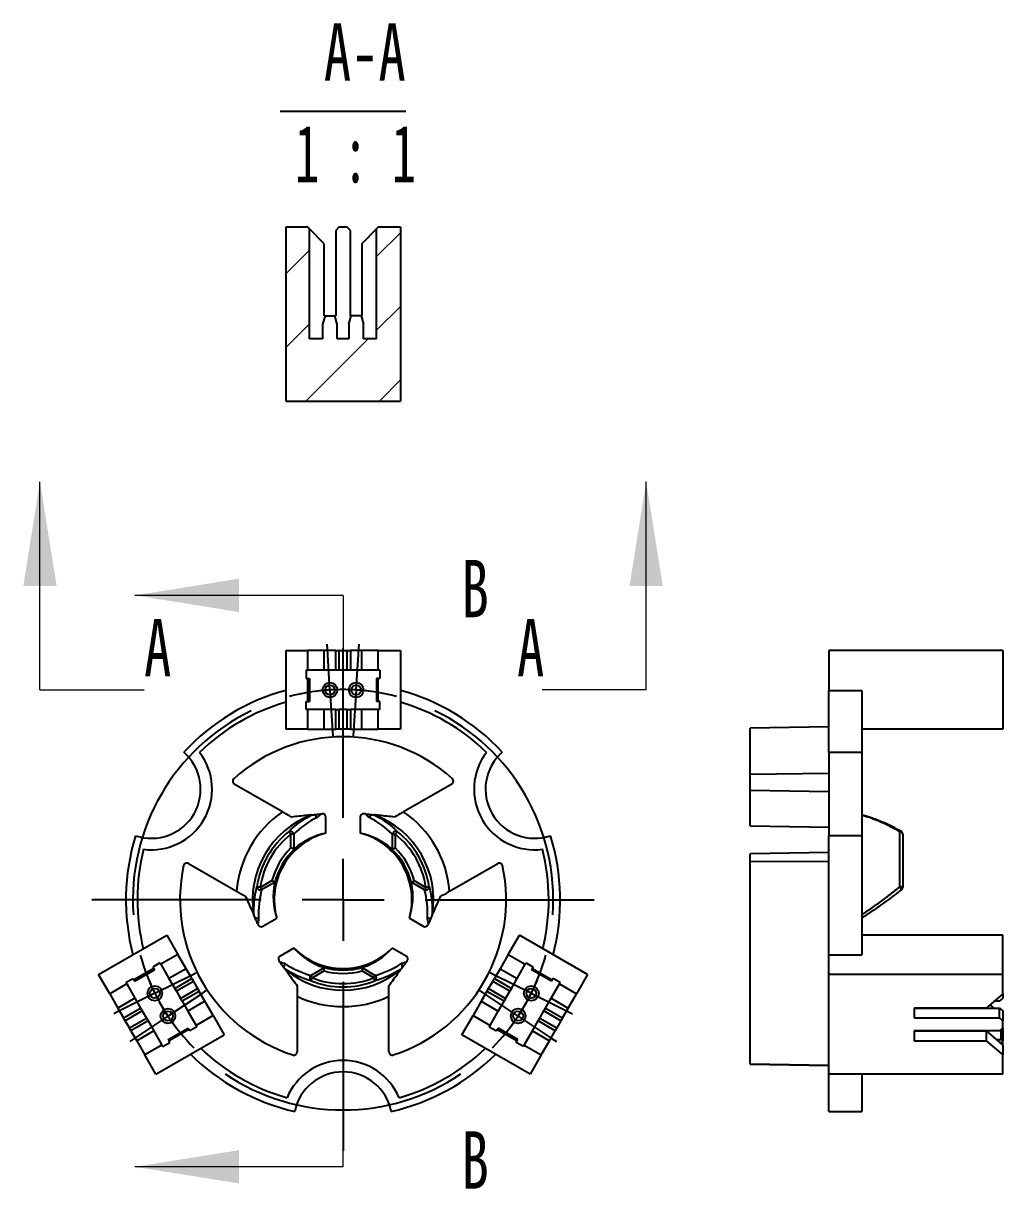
# Model space of a CAD drawing. Header units: millimetres. Extents: x 2881 to 4175, y 614 to 1739.
# Drawn here: x 3809.8 to 3869.6, y 1074.8 to 1145.9 of the extents above; entities that cross this region are included whole.
import ezdxf

# ---------------------------------------------------------------- set-up
doc = ezdxf.new("R2010")
doc.units = ezdxf.units.MM
doc.linetypes.add('HIDDEN', pattern=[9.525, 6.35, -3.175])
doc.layers.add('10', color=7, linetype='Continuous')
doc.styles.add('SLDTEXTSTYLE4', font='TXT', dxfattribs={"width": 0.7})
doc.styles.add('SLDTEXTSTYLE5', font='TXT', dxfattribs={"width": 0.62})

# ---------------------------------------------------------------- blocks, each defined once
blk = doc.blocks.new('SW_CENTERMARKSYMBOL_0')
at = {"layer": '10', "color": 0}
for p, q in [((10.529, 21.002), (10.51, 21.302)), ((10.685, 18.507), (10.529, 21.002)), ((11.485, 10.707), (11.485, 21.032)), ((12.285, 18.507), (12.441, 21.002)), ((12.441, 21.002), (12.46, 21.302)), ((10.685, 18.507), (10.841, 16.012)), ((12.285, 18.507), (12.129, 16.012)), ((10.841, 16.012), (10.86, 15.713)), ((12.129, 16.012), (12.11, 15.713)), ((11.485, 5.707), (11.485, 8.207)), ((6.485, 5.707), (-3.84, 5.707)), ((11.485, 5.707), (8.985, 5.707)), ((11.485, 5.707), (11.485, 3.207)), ((11.485, 5.707), (13.985, 5.707)), ((16.485, 5.707), (26.81, 5.707)), ((0, 0), (2.239, 1.113)), ((2.239, 1.113), (2.507, 1.246)), ((20.731, 1.113), (20.463, 1.246)), ((22.97, 0), (20.731, 1.113)), ((0, 0), (-2.239, -1.113)), ((2.883, -0.003), (3.133, 0.163)), ((11.485, 0.707), (11.485, -9.618)), ((20.087, -0.003), (19.837, 0.163)), ((0.8, -1.386), (2.883, -0.003)), ((22.17, -1.386), (20.087, -0.003)), ((22.97, 0), (25.209, -1.113)), ((-2.239, -1.113), (-2.507, -1.246)), ((0.8, -1.386), (-1.283, -2.768)), ((22.17, -1.386), (24.253, -2.768)), ((25.209, -1.113), (25.478, -1.246)), ((-1.283, -2.768), (-1.533, -2.934)), ((24.253, -2.768), (24.503, -2.934))]:
    blk.add_line(p, q, dxfattribs=at)
for start, end in [(93.57633, 104.74512), (86.42367, 97.59245), (82.40755, 93.57633), (75.25488, 86.42367), (115.91391, 184.08609), (355.91391, 64.08609), (195.25488, 206.42367), (333.57633, 344.74512), (202.40755, 213.57633), (326.42367, 337.59245), (322.40755, 333.57633), (206.42367, 217.59245), (213.57633, 224.74512), (315.25488, 326.42367), (235.91391, 304.08609)]:
    blk.add_arc((11.485, 5.707), 12.825, start, end, dxfattribs=at)
blk = doc.blocks.new('SW_NOTE_0')
at = {"layer": '10', "color": 0}
blk.add_line((-1.225, -0.856), (6.446, -0.856), dxfattribs=at)
at = {"layer": '10', "color": 0, "char_height": 3.5, "attachment_point": 2}
for s, insert, style in [('A-A', (3.937, 4.512), 'SLDTEXTSTYLE4'), ('1 : 1', (3.369, -1.699), 'SLDTEXTSTYLE5')]:
    blk.add_mtext(s, dxfattribs=dict(at, insert=insert, style=style))

msp = doc.modelspace()

# ---------------------------------------------------------------- hatches: boundary and pattern name
at = {"linetype": 'Continuous', "lineweight": 18}
h = msp.add_hatch(dxfattribs=at)
h.set_pattern_fill('ANSI31', style=0)
h.set_pattern_definition([(45, (4034.5823, 755.639), (-2.245064, 2.245064), [])])
h.paths.add_polyline_path([(3827.2712, 1126.6398), (3827.2712, 1133.3398), (3827.1712, 1133.4398), (3825.8212, 1133.4398), (3825.8212, 1122.8398), (3832.8212, 1122.8398), (3832.8212, 1133.4398), (3831.4712, 1133.4398), (3831.3712, 1133.3398), (3831.3712, 1126.6398), (3830.5712, 1126.6398), (3830.5712, 1127.5398), (3830.4212, 1128.0398), (3829.8212, 1128.0398), (3829.6712, 1127.5398), (3829.6712, 1126.6398), (3828.9712, 1126.6398), (3828.9712, 1127.5398), (3828.8212, 1128.0398), (3828.2212, 1128.0398), (3828.0712, 1127.5398), (3828.0712, 1126.6398)], flags=0)

# ---------------------------------------------------------------- linework, layer by layer
at = {"color": 7, "linetype": 'Continuous', "lineweight": 25}
for p, q in [((3825.8212, 1133.4398), (3825.8212, 1122.8398)), ((3827.1712, 1133.4398), (3825.8212, 1133.4398)), ((3827.2712, 1133.3398), (3827.1712, 1133.4398)), ((3829.0712, 1133.4398), (3828.8712, 1133.2398)), ((3829.5712, 1133.4398), (3829.0712, 1133.4398)), ((3829.7712, 1133.2398), (3829.5712, 1133.4398)), ((3831.4712, 1133.4398), (3831.3712, 1133.3398)), ((3832.8212, 1133.4398), (3831.4712, 1133.4398)), ((3832.8212, 1133.4398), (3832.8212, 1122.8398)), ((3827.2712, 1126.6398), (3827.2712, 1133.3398)), ((3828.1712, 1132.4398), (3827.2712, 1133.3398)), ((3828.8712, 1133.2398), (3828.8712, 1128.0398)), ((3829.7712, 1128.0398), (3829.7712, 1133.2398)), ((3831.3712, 1133.3398), (3830.4712, 1132.4398)), ((3831.3712, 1126.6398), (3831.3712, 1133.3398)), ((3828.1712, 1128.0398), (3828.1712, 1132.4398)), ((3830.4712, 1132.4398), (3830.4712, 1128.0398)), ((3828.2212, 1128.0398), (3828.0712, 1127.5398)), ((3828.2212, 1128.0398), (3828.1712, 1128.0398)), ((3828.2212, 1128.0398), (3828.8212, 1128.0398)), ((3828.9712, 1127.5398), (3828.8212, 1128.0398)), ((3828.8712, 1128.0398), (3828.8212, 1128.0398)), ((3829.6712, 1127.5398), (3829.8212, 1128.0398)), ((3829.8212, 1128.0398), (3829.7712, 1128.0398)), ((3830.4212, 1128.0398), (3829.8212, 1128.0398)), ((3830.4212, 1128.0398), (3830.5712, 1127.5398)), ((3830.4712, 1128.0398), (3830.4212, 1128.0398)), ((3828.0712, 1127.5398), (3828.0712, 1126.6398)), ((3828.9712, 1126.6398), (3828.9712, 1127.5398)), ((3829.6712, 1127.5398), (3829.6712, 1126.6398)), ((3830.5712, 1126.6398), (3830.5712, 1127.5398)), ((3828.0712, 1126.6398), (3827.2712, 1126.6398)), ((3829.6712, 1126.6398), (3828.9712, 1126.6398)), ((3831.3712, 1126.6398), (3830.5712, 1126.6398)), ((3825.8212, 1122.8398), (3832.8212, 1122.8398)), ((3825.8212, 1107.6087), (3825.8212, 1102.8087)), ((3825.8212, 1107.6087), (3827.1712, 1107.6087)), ((3827.1712, 1106.4087), (3827.1712, 1107.6087)), ((3828.1712, 1107.6087), (3827.1712, 1107.6087)), ((3828.1712, 1106.4087), (3828.1712, 1107.6087)), ((3828.8712, 1107.6087), (3828.1712, 1107.6087)), ((3828.8712, 1106.4087), (3828.8712, 1107.6087)), ((3828.8712, 1107.6087), (3829.0712, 1107.6087)), ((3829.0712, 1107.6087), (3829.0712, 1106.4087)), ((3829.0712, 1107.6087), (3829.5712, 1107.6087)), ((3829.5712, 1106.4087), (3829.5712, 1107.6087)), ((3829.5712, 1107.6087), (3829.7712, 1107.6087)), ((3829.7712, 1107.6087), (3829.7712, 1106.4087)), ((3830.4712, 1107.6087), (3829.7712, 1107.6087)), ((3830.4712, 1106.4087), (3830.4712, 1107.6087)), ((3831.4712, 1107.6087), (3830.4712, 1107.6087)), ((3831.4712, 1106.4087), (3831.4712, 1107.6087)), ((3831.4712, 1107.6087), (3832.8212, 1107.6087)), ((3832.8212, 1107.6087), (3832.8212, 1102.8087)), ((3869.5672, 1107.6087), (3858.9672, 1107.6087)), ((3858.9672, 1107.6087), (3858.9672, 1105.1881)), ((3869.5672, 1107.6087), (3869.5672, 1102.8087)), ((3827.0712, 1106.4087), (3827.0712, 1105.9087)), ((3827.1712, 1106.4087), (3827.0712, 1106.4087)), ((3828.1712, 1106.4087), (3827.1712, 1106.4087)), ((3828.8712, 1106.4087), (3828.1712, 1106.4087)), ((3829.0712, 1106.4087), (3828.8712, 1106.4087)), ((3829.5712, 1106.4087), (3829.0712, 1106.4087)), ((3829.7712, 1106.4087), (3829.5712, 1106.4087)), ((3830.4712, 1106.4087), (3829.7712, 1106.4087)), ((3831.4712, 1106.4087), (3830.4712, 1106.4087)), ((3831.5712, 1106.4087), (3831.4712, 1106.4087)), ((3831.5712, 1106.4087), (3831.5712, 1105.9087)), ((3827.0712, 1105.9087), (3827.1712, 1105.9087)), ((3827.1712, 1104.5087), (3827.1712, 1105.9087)), ((3827.1712, 1105.9087), (3827.2712, 1105.9087)), ((3827.2712, 1105.9087), (3827.2712, 1104.5087)), ((3831.3712, 1105.9087), (3831.3712, 1104.5087)), ((3831.4712, 1105.9087), (3831.3712, 1105.9087)), ((3831.4712, 1104.5087), (3831.4712, 1105.9087)), ((3831.5712, 1105.9087), (3831.4712, 1105.9087)), ((3858.9672, 1105.1881), (3860.9672, 1105.1881)), ((3858.9672, 1101.4171), (3858.9672, 1105.1881)), ((3860.9672, 1105.1881), (3860.9672, 1101.4171)), ((3827.0712, 1104.0087), (3827.0712, 1104.5087)), ((3827.0712, 1104.5087), (3827.1712, 1104.5087)), ((3827.1712, 1104.5087), (3827.2712, 1104.5087)), ((3831.4712, 1104.5087), (3831.3712, 1104.5087)), ((3831.5712, 1104.5087), (3831.4712, 1104.5087)), ((3831.5712, 1104.0087), (3831.5712, 1104.5087)), ((3827.1712, 1104.0087), (3827.0712, 1104.0087)), ((3827.1712, 1102.8087), (3827.1712, 1104.0087)), ((3828.1712, 1104.0087), (3827.1712, 1104.0087)), ((3828.1712, 1102.8087), (3828.1712, 1104.0087)), ((3828.8712, 1104.0087), (3828.1712, 1104.0087)), ((3828.8712, 1102.8087), (3828.8712, 1104.0087)), ((3828.8712, 1104.0087), (3829.0712, 1104.0087)), ((3829.0712, 1104.0087), (3829.0712, 1102.8087)), ((3829.5712, 1104.0087), (3829.0712, 1104.0087)), ((3829.5712, 1102.8087), (3829.5712, 1104.0087)), ((3829.5712, 1104.0087), (3829.7712, 1104.0087)), ((3829.7712, 1104.0087), (3829.7712, 1102.8087)), ((3830.4712, 1104.0087), (3829.7712, 1104.0087)), ((3830.4712, 1102.8087), (3830.4712, 1104.0087)), ((3831.4712, 1104.0087), (3830.4712, 1104.0087)), ((3831.4712, 1102.8087), (3831.4712, 1104.0087)), ((3831.5712, 1104.0087), (3831.4712, 1104.0087)), ((3858.9672, 1102.9587), (3854.1672, 1102.8749)), ((3854.1672, 1100.0785), (3854.1672, 1102.8749)), ((3827.1712, 1102.8087), (3825.8212, 1102.8087)), ((3827.1712, 1102.8087), (3828.1712, 1102.8087)), ((3828.1712, 1102.8087), (3828.8712, 1102.8087)), ((3829.0712, 1102.8087), (3828.8712, 1102.8087)), ((3829.5712, 1102.8087), (3829.0712, 1102.8087)), ((3829.7712, 1102.8087), (3829.5712, 1102.8087)), ((3829.7712, 1102.8087), (3830.4712, 1102.8087)), ((3830.4712, 1102.8087), (3831.4712, 1102.8087)), ((3832.8212, 1102.8087), (3831.4712, 1102.8087)), ((3869.5672, 1102.8087), (3860.9672, 1102.8087)), ((3858.9672, 1101.4171), (3860.9672, 1101.4171)), ((3858.9672, 1101.4171), (3858.9672, 1096.3193)), ((3860.9672, 1101.4171), (3860.9672, 1096.3193)), ((3854.1672, 1100.0785), (3858.9672, 1100.1399)), ((3854.1672, 1099.0932), (3854.1672, 1100.0785)), ((3825.6239, 1097.7765), (3822.6871, 1099.4721)), ((3835.9553, 1099.4721), (3833.0185, 1097.7765)), ((3854.1672, 1099.0932), (3858.9672, 1099.0207)), ((3854.1672, 1096.9274), (3854.1672, 1099.0932)), ((3827.9602, 1097.646), (3828.0503, 1097.6554)), ((3828.2712, 1096.4753), (3828.2712, 1097.4565)), ((3830.3712, 1097.4565), (3830.3712, 1096.4753)), ((3830.6822, 1097.646), (3830.5921, 1097.6554)), ((3854.1672, 1096.9274), (3858.9672, 1096.8412)), ((3863.2842, 1093.1959), (3863.2842, 1096.5678)), ((3826.135, 1095.5785), (3826.135, 1096.4119)), ((3826.3082, 1096.4119), (3826.135, 1096.4119)), ((3826.3082, 1096.4119), (3826.3082, 1095.5062)), ((3832.3342, 1095.5062), (3832.3342, 1096.4119)), ((3832.3342, 1096.4119), (3832.5074, 1096.4119)), ((3832.5074, 1096.4119), (3832.5074, 1095.5785)), ((3860.9672, 1096.3193), (3858.9672, 1096.3193)), ((3858.9672, 1089.0501), (3858.9672, 1096.3193)), ((3860.9672, 1096.3193), (3860.9672, 1089.0501)), ((3863.4672, 1096.4119), (3863.4672, 1093.1664)), ((3858.9672, 1095.3039), (3854.1672, 1095.2202)), ((3854.1672, 1094.7413), (3854.1672, 1095.2202)), ((3819.8871, 1094.6223), (3822.8239, 1092.9268)), ((3835.8185, 1092.9268), (3838.7553, 1094.6223)), ((3854.1672, 1094.7413), (3858.9672, 1094.7599)), ((3854.1672, 1082.4064), (3854.1672, 1094.7413)), ((3824.2612, 1093.1664), (3824.983, 1093.5831)), ((3825.1322, 1093.4693), (3824.3478, 1093.0164)), ((3834.2946, 1093.0164), (3833.5102, 1093.4693)), ((3833.6594, 1093.5831), (3834.3812, 1093.1664)), ((3824.1051, 1090.9687), (3824.1419, 1090.886)), ((3824.4246, 1090.7941), (3825.2744, 1091.2847)), ((3833.368, 1091.2847), (3834.2177, 1090.7941)), ((3834.5373, 1090.9687), (3834.5004, 1090.886)), ((3814.4076, 1087.8398), (3818.5645, 1090.2398)), ((3818.5645, 1090.2398), (3819.2395, 1089.0707)), ((3839.4028, 1089.0707), (3840.0778, 1090.2398)), ((3844.2348, 1087.8398), (3840.0778, 1090.2398)), ((3869.5672, 1090.2398), (3860.9672, 1090.2398)), ((3869.5672, 1087.8398), (3869.5672, 1090.2398)), ((3826.3244, 1089.4661), (3825.4746, 1088.9755)), ((3833.1677, 1088.9755), (3832.318, 1089.4661)), ((3819.2395, 1089.0707), (3818.2003, 1088.4707)), ((3819.7395, 1088.2046), (3819.2395, 1089.0707)), ((3825.4661, 1088.6114), (3825.4128, 1088.6847)), ((3833.1763, 1088.6114), (3833.2295, 1088.6847)), ((3839.4028, 1089.0707), (3838.9028, 1088.2046)), ((3839.4028, 1089.0707), (3840.4421, 1088.4707)), ((3858.9672, 1087.8398), (3858.9672, 1089.0501)), ((3858.9672, 1089.0501), (3860.9672, 1089.0501)), ((3817.7673, 1088.2207), (3816.5548, 1087.5207)), ((3816.6048, 1087.4341), (3817.8173, 1088.1341)), ((3818.1503, 1088.5573), (3817.7173, 1088.3073)), ((3817.7173, 1088.3073), (3817.7673, 1088.2207)), ((3817.7673, 1088.2207), (3817.8173, 1088.1341)), ((3818.1503, 1088.5573), (3818.2003, 1088.4707)), ((3818.2003, 1088.4707), (3818.7003, 1087.6046)), ((3819.7395, 1088.2046), (3818.7003, 1087.6046)), ((3820.0895, 1087.5984), (3819.7395, 1088.2046)), ((3827.3608, 1087.7978), (3828.1452, 1088.2506)), ((3828.1692, 1088.0645), (3827.4474, 1087.6478)), ((3831.195, 1087.6478), (3830.4732, 1088.0645)), ((3830.4972, 1088.2506), (3831.2816, 1087.7978)), ((3838.9028, 1088.2046), (3838.5528, 1087.5984)), ((3838.9028, 1088.2046), (3839.9421, 1087.6046)), ((3839.9421, 1087.6046), (3840.4421, 1088.4707)), ((3840.4421, 1088.4707), (3840.4921, 1088.5573)), ((3840.4921, 1088.5573), (3840.9251, 1088.3073)), ((3840.8751, 1088.2207), (3840.8251, 1088.1341)), ((3842.0375, 1087.4341), (3840.8251, 1088.1341)), ((3840.9251, 1088.3073), (3840.8751, 1088.2207)), ((3840.8751, 1088.2207), (3842.0875, 1087.5207)), ((3815.0826, 1086.6707), (3814.4076, 1087.8398)), ((3816.1218, 1087.2707), (3815.0826, 1086.6707)), ((3816.0718, 1087.3573), (3816.5048, 1087.6073)), ((3816.0718, 1087.3573), (3816.1218, 1087.2707)), ((3816.1218, 1087.2707), (3816.6218, 1086.4046)), ((3816.5048, 1087.6073), (3816.5548, 1087.5207)), ((3816.5548, 1087.5207), (3816.6048, 1087.4341)), ((3818.7003, 1087.6046), (3819.0503, 1086.9984)), ((3819.0503, 1086.9984), (3820.0895, 1087.5984)), ((3820.1895, 1087.4252), (3819.1503, 1086.8252)), ((3820.0895, 1087.5984), (3820.1895, 1087.4252)), ((3820.1895, 1087.4252), (3820.4395, 1086.9922)), ((3838.2028, 1086.9922), (3838.4528, 1087.4252)), ((3838.4528, 1087.4252), (3838.5528, 1087.5984)), ((3839.4921, 1086.8252), (3838.4528, 1087.4252)), ((3838.5528, 1087.5984), (3839.5921, 1086.9984)), ((3839.5921, 1086.9984), (3839.9421, 1087.6046)), ((3842.0205, 1086.4046), (3842.5205, 1087.2707)), ((3842.0875, 1087.5207), (3842.0375, 1087.4341)), ((3842.1375, 1087.6073), (3842.0875, 1087.5207)), ((3842.5705, 1087.3573), (3842.1375, 1087.6073)), ((3842.5205, 1087.2707), (3842.5705, 1087.3573)), ((3842.5205, 1087.2707), (3843.5598, 1086.6707)), ((3844.2348, 1087.8398), (3843.5598, 1086.6707)), ((3869.5672, 1087.8398), (3858.9672, 1087.8398)), ((3858.9672, 1081.7776), (3858.9672, 1087.8398)), ((3869.5672, 1086.6707), (3869.5672, 1087.8398)), ((3815.0826, 1086.6707), (3815.5826, 1085.8046)), ((3819.1503, 1086.8252), (3819.0503, 1086.9984)), ((3819.1503, 1086.8252), (3819.4003, 1086.3922)), ((3819.4003, 1086.3922), (3820.4395, 1086.9922)), ((3820.5395, 1086.819), (3819.5003, 1086.219)), ((3820.4395, 1086.9922), (3820.5395, 1086.819)), ((3820.8895, 1086.2128), (3820.5395, 1086.819)), ((3826.5212, 1086.5228), (3826.5212, 1083.1317)), ((3832.1212, 1083.1317), (3832.1212, 1086.5228)), ((3838.1028, 1086.819), (3837.7528, 1086.2128)), ((3838.1028, 1086.819), (3838.2028, 1086.9922)), ((3839.1421, 1086.219), (3838.1028, 1086.819)), ((3838.2028, 1086.9922), (3839.2421, 1086.3922)), ((3839.2421, 1086.3922), (3839.4921, 1086.8252)), ((3839.5921, 1086.9984), (3839.4921, 1086.8252)), ((3843.0598, 1085.8046), (3843.5598, 1086.6707)), ((3869.5672, 1086.6707), (3868.5672, 1085.8046)), ((3869.5672, 1086.6707), (3869.5672, 1086.3922)), ((3816.6218, 1086.4046), (3815.5826, 1085.8046)), ((3815.5826, 1085.8046), (3815.9326, 1085.1984)), ((3815.9326, 1085.1984), (3816.9718, 1085.7984)), ((3816.6218, 1086.4046), (3816.9718, 1085.7984)), ((3816.9718, 1085.7984), (3817.0718, 1085.6252)), ((3819.5003, 1086.219), (3819.4003, 1086.3922)), ((3819.5003, 1086.219), (3819.8503, 1085.6128)), ((3820.8895, 1086.2128), (3819.8503, 1085.6128)), ((3821.3895, 1085.3467), (3820.8895, 1086.2128)), ((3837.7528, 1086.2128), (3837.2528, 1085.3467)), ((3837.7528, 1086.2128), (3838.7921, 1085.6128)), ((3838.7921, 1085.6128), (3839.1421, 1086.219)), ((3839.2421, 1086.3922), (3839.1421, 1086.219)), ((3841.5705, 1085.6252), (3841.6705, 1085.7984)), ((3841.6705, 1085.7984), (3842.0205, 1086.4046)), ((3841.6705, 1085.7984), (3842.7098, 1085.1984)), ((3842.0205, 1086.4046), (3843.0598, 1085.8046)), ((3842.7098, 1085.1984), (3843.0598, 1085.8046)), ((3868.5672, 1085.8046), (3864.1672, 1085.8046)), ((3864.1672, 1085.8046), (3864.1672, 1085.1984)), ((3864.1672, 1085.7984), (3869.3672, 1085.7984)), ((3868.5672, 1085.8046), (3868.5672, 1085.7984)), ((3869.0456, 1085.7984), (3868.8028, 1086.0087)), ((3869.3672, 1086.219), (3869.0456, 1086.219)), ((3869.3672, 1086.219), (3869.5672, 1086.3922)), ((3869.3672, 1085.1984), (3869.3672, 1085.7984)), ((3869.3672, 1085.7984), (3869.5672, 1085.6252)), ((3816.0326, 1085.0252), (3815.9326, 1085.1984)), ((3817.0718, 1085.6252), (3816.0326, 1085.0252)), ((3816.2826, 1084.5922), (3817.3218, 1085.1922)), ((3817.0718, 1085.6252), (3817.3218, 1085.1922)), ((3817.3218, 1085.1922), (3817.4218, 1085.019)), ((3819.8503, 1085.6128), (3820.3503, 1084.7467)), ((3821.3895, 1085.3467), (3820.3503, 1084.7467)), ((3821.3895, 1085.3467), (3822.0645, 1084.1776)), ((3836.5778, 1084.1776), (3837.2528, 1085.3467)), ((3837.2528, 1085.3467), (3838.2921, 1084.7467)), ((3838.2921, 1084.7467), (3838.7921, 1085.6128)), ((3841.2205, 1085.019), (3841.3205, 1085.1922)), ((3841.3205, 1085.1922), (3841.5705, 1085.6252)), ((3841.3205, 1085.1922), (3842.3598, 1084.5922)), ((3842.6098, 1085.0252), (3841.5705, 1085.6252)), ((3842.7098, 1085.1984), (3842.6098, 1085.0252)), ((3864.1672, 1085.1984), (3869.3672, 1085.1984)), ((3869.5672, 1085.0252), (3869.3672, 1085.1984)), ((3869.5672, 1085.6252), (3869.5672, 1085.0252)), ((3816.2826, 1084.5922), (3816.0326, 1085.0252)), ((3816.3826, 1084.419), (3816.2826, 1084.5922)), ((3817.4218, 1085.019), (3816.3826, 1084.419)), ((3816.3826, 1084.419), (3816.7326, 1083.8128)), ((3817.7718, 1084.4128), (3816.7326, 1083.8128)), ((3817.4218, 1085.019), (3817.7718, 1084.4128)), ((3817.7718, 1084.4128), (3818.2718, 1083.5467)), ((3818.6548, 1083.8833), (3819.8673, 1084.5833)), ((3819.9173, 1084.4967), (3818.7048, 1083.7967)), ((3819.9173, 1084.4967), (3819.8673, 1084.5833)), ((3819.9673, 1084.4101), (3819.9173, 1084.4967)), ((3820.4003, 1084.6601), (3819.9673, 1084.4101)), ((3820.3503, 1084.7467), (3820.4003, 1084.6601)), ((3838.2421, 1084.6601), (3838.2921, 1084.7467)), ((3838.2421, 1084.6601), (3838.6751, 1084.4101)), ((3838.6751, 1084.4101), (3838.7251, 1084.4967)), ((3838.7251, 1084.4967), (3838.7751, 1084.5833)), ((3838.7251, 1084.4967), (3839.9375, 1083.7967)), ((3839.9875, 1083.8833), (3838.7751, 1084.5833)), ((3840.3705, 1083.5467), (3840.8705, 1084.4128)), ((3840.8705, 1084.4128), (3841.2205, 1085.019)), ((3840.8705, 1084.4128), (3841.9098, 1083.8128)), ((3842.2598, 1084.419), (3841.2205, 1085.019)), ((3841.9098, 1083.8128), (3842.2598, 1084.419)), ((3842.3598, 1084.5922), (3842.2598, 1084.419)), ((3842.6098, 1085.0252), (3842.3598, 1084.5922)), ((3864.1672, 1084.419), (3864.1672, 1083.8128)), ((3869.3672, 1084.419), (3864.1672, 1084.419)), ((3864.1672, 1084.4128), (3868.5672, 1084.4128)), ((3868.5672, 1084.4128), (3868.5672, 1083.8128)), ((3868.5672, 1084.4128), (3869.5672, 1083.5467)), ((3869.3672, 1084.419), (3869.5672, 1084.5922)), ((3869.4672, 1083.8833), (3869.4672, 1084.5056)), ((3869.5672, 1084.4967), (3869.5121, 1084.5445)), ((3869.5672, 1084.5922), (3869.5672, 1085.0252)), ((3869.5672, 1084.5922), (3869.5672, 1084.4967)), ((3869.5672, 1084.4967), (3869.5672, 1083.7967)), ((3816.7326, 1083.8128), (3817.2326, 1082.9467)), ((3817.9076, 1081.7776), (3822.0645, 1084.1776)), ((3818.3218, 1083.4601), (3818.7548, 1083.7101)), ((3818.7048, 1083.7967), (3818.6548, 1083.8833)), ((3818.7548, 1083.7101), (3818.7048, 1083.7967)), ((3840.7348, 1081.7776), (3836.5778, 1084.1776)), ((3839.8875, 1083.7101), (3839.9375, 1083.7967)), ((3840.3205, 1083.4601), (3839.8875, 1083.7101)), ((3839.9375, 1083.7967), (3839.9875, 1083.8833)), ((3841.4098, 1082.9467), (3841.9098, 1083.8128)), ((3864.1672, 1083.8128), (3868.5672, 1083.8128)), ((3868.5672, 1083.8128), (3869.5672, 1082.9467)), ((3869.1785, 1083.8833), (3869.4672, 1083.8833)), ((3869.3785, 1083.7101), (3869.5672, 1083.7101)), ((3869.5672, 1083.7967), (3869.4672, 1083.8833)), ((3869.5672, 1083.7101), (3869.5672, 1083.7967)), ((3869.5672, 1083.5467), (3869.5672, 1083.7101)), ((3818.2718, 1083.5467), (3817.2326, 1082.9467)), ((3817.9076, 1081.7776), (3817.2326, 1082.9467)), ((3818.2718, 1083.5467), (3818.3218, 1083.4601)), ((3840.3205, 1083.4601), (3840.3705, 1083.5467)), ((3840.3705, 1083.5467), (3841.4098, 1082.9467)), ((3841.4098, 1082.9467), (3840.7348, 1081.7776)), ((3869.5672, 1083.5467), (3869.5672, 1082.9467)), ((3869.5672, 1081.7776), (3869.5672, 1082.9467)), ((3854.1672, 1082.4064), (3858.9672, 1082.3263)), ((3854.1672, 1082.3791), (3854.1672, 1082.4064)), ((3854.1672, 1082.3791), (3858.9672, 1082.2953)), ((3869.5672, 1081.7776), (3858.9672, 1081.7776)), ((3858.9672, 1079.4897), (3858.9672, 1081.7776)), ((3860.9672, 1081.7776), (3860.9672, 1079.4897)), ((3858.9672, 1079.4897), (3860.9672, 1079.4897))]:
    msp.add_line(p, q, dxfattribs=at)
at = {"color": 7, "linetype": 'Continuous', "lineweight": 18}
for p, q in [((3810.8283, 1105.2087), (3810.8283, 1117.9087)), ((3847.814, 1105.2087), (3847.814, 1117.9087)), ((3829.3212, 1110.983), (3816.6212, 1110.983)), ((3829.3212, 1076.1154), (3816.6212, 1076.1154))]:
    msp.add_line(p, q, dxfattribs=at)
at = {"color": 7, "linetype": 'HIDDEN', "lineweight": 18}
for p, q in [((3829.3212, 1110.983), (3829.3212, 1104.633)), ((3810.8283, 1105.2087), (3817.1783, 1105.2087)), ((3847.814, 1105.2087), (3841.464, 1105.2087)), ((3829.3212, 1076.1154), (3829.3212, 1082.4654))]:
    msp.add_line(p, q, dxfattribs=at)
at = {"color": 7, "linetype": 'Continuous', "lineweight": 25, "flags": 128}
for points in [[(3826.135, 1096.4119), (3826.112, 1096.4408), (3826.0898, 1096.4687), (3826.0691, 1096.4946), (3826.0508, 1096.5177), (3826.0353, 1096.5372), (3826.0232, 1096.5524), (3826.015, 1096.5627), (3826.0109, 1096.5678)], [(3832.6315, 1096.5678), (3832.6274, 1096.5627), (3832.6192, 1096.5524), (3832.6071, 1096.5372), (3832.5916, 1096.5177), (3832.5732, 1096.4946), (3832.5526, 1096.4687), (3832.5304, 1096.4408), (3832.5074, 1096.4119)], [(3824.2612, 1093.1664), (3824.2247, 1093.1719), (3824.1894, 1093.1772), (3824.1566, 1093.1821), (3824.1274, 1093.1864), (3824.1028, 1093.1901), (3824.0837, 1093.193), (3824.0706, 1093.195), (3824.0641, 1093.1959)], [(3824.2612, 1093.1664), (3824.2742, 1093.1438), (3824.2871, 1093.1216), (3824.2995, 1093.1001), (3824.3112, 1093.0798), (3824.3221, 1093.061), (3824.3319, 1093.0439), (3824.3405, 1093.029), (3824.3478, 1093.0164)], [(3834.3812, 1093.1664), (3834.3681, 1093.1438), (3834.3553, 1093.1216), (3834.3429, 1093.1001), (3834.3312, 1093.0798), (3834.3203, 1093.061), (3834.3105, 1093.0439), (3834.3018, 1093.029), (3834.2946, 1093.0164)], [(3834.5782, 1093.1959), (3834.5717, 1093.195), (3834.5587, 1093.193), (3834.5395, 1093.1901), (3834.5149, 1093.1864), (3834.4857, 1093.1821), (3834.4529, 1093.1772), (3834.4177, 1093.1719), (3834.3812, 1093.1664)], [(3827.4474, 1087.6478), (3827.4343, 1087.6704), (3827.4215, 1087.6926), (3827.4091, 1087.714), (3827.3974, 1087.7344), (3827.3865, 1087.7532), (3827.3767, 1087.7702), (3827.368, 1087.7852), (3827.3608, 1087.7978)], [(3827.3744, 1087.4623), (3827.3768, 1087.4685), (3827.3816, 1087.4807), (3827.3887, 1087.4988), (3827.3979, 1087.5219), (3827.4087, 1087.5494), (3827.4208, 1087.5802), (3827.4339, 1087.6134), (3827.4474, 1087.6478)], [(3831.2816, 1087.7978), (3831.2743, 1087.7852), (3831.2657, 1087.7702), (3831.2559, 1087.7532), (3831.245, 1087.7344), (3831.2332, 1087.714), (3831.2209, 1087.6926), (3831.208, 1087.6704), (3831.195, 1087.6478)], [(3831.268, 1087.4623), (3831.2655, 1087.4685), (3831.2607, 1087.4807), (3831.2536, 1087.4988), (3831.2445, 1087.5219), (3831.2337, 1087.5494), (3831.2216, 1087.5802), (3831.2085, 1087.6134), (3831.195, 1087.6478)]]:
    msp.add_lwpolyline(points, dxfattribs=at)
at = {"color": 7, "linetype": 'Continuous', "lineweight": 25}
for centre, radius in [((3828.5212, 1105.2087), 0.45), ((3828.5212, 1105.2087), 0.3), ((3830.1212, 1105.2087), 0.45), ((3830.1212, 1105.2087), 0.3), ((3817.8361, 1086.7015), 0.45), ((3817.8361, 1086.7015), 0.3), ((3840.8063, 1086.7015), 0.45), ((3840.8063, 1086.7015), 0.3), ((3818.6361, 1085.3159), 0.45), ((3818.6361, 1085.3159), 0.3), ((3840.0063, 1085.3159), 0.45), ((3840.0063, 1085.3159), 0.3)]:
    msp.add_circle(centre, radius, dxfattribs=at)
for centre, radius, start, end in [((3829.3212, 1092.4087), 13.25, 105.316508, 137.165937), ((3829.3212, 1092.4087), 13.25, 42.834063, 74.683492), ((3829.3212, 1092.4087), 12.55, 106.193637, 134.209276), ((3829.3212, 1092.4087), 12.55, 45.790724, 73.806363), ((3829.3212, 1092.4087), 9.95, 47.920213, 132.079787), ((3817.6298, 1099.1587), 3, 251.167205, 48.832795), ((3817.6298, 1099.1587), 3.7, 262.628827, 37.371173), ((3841.0125, 1099.1587), 3.7, 142.628827, 277.371173), ((3841.0125, 1099.1587), 3, 131.167205, 288.832795), ((3822.7871, 1099.6453), 0.2, 132.079787, 240), ((3835.8553, 1099.6453), 0.2, 300, 47.920213), ((3829.3212, 1092.4087), 6.518, 124.558916, 175.441084), ((3829.3212, 1092.4087), 5.5216, 110.287383, 189.712617), ((3827.4709, 1097.3908), 0.2259, 6.839183, 69.72608), ((3828.0712, 1097.4565), 0.2, 0, 96), ((3830.5712, 1097.4565), 0.2, 84, 180), ((3831.1714, 1097.3908), 0.2259, 110.27392, 173.160817), ((3829.3212, 1092.4087), 5.5216, 350.287383, 69.712617), ((3829.3212, 1092.4087), 6.518, 4.558916, 55.441084), ((3829.3212, 1092.4087), 5.3157, 128.516546, 171.483454), ((3829.3212, 1092.4087), 4.2, 104.477512, 195.522488), ((3826.0979, 1096.3723), 0.214, 10.67497, 113.97669), ((3829.3212, 1092.4087), 4.2, 344.477512, 75.522488), ((3832.5445, 1096.3723), 0.214, 66.02331, 169.32503), ((3829.3212, 1092.4087), 5.3157, 8.516546, 51.483454), ((3863.2905, 1096.39), 0.178, 7.08724, 92.026614), ((3863.2672, 1096.4119), 0.2, 0, 60.357247), ((3829.3212, 1092.4087), 13.25, 162.834063, 194.683492), ((3829.3212, 1092.4087), 5.1164, 128.516546, 171.483454), ((3829.3212, 1092.4087), 5.1164, 8.516546, 51.483454), ((3829.3212, 1092.4087), 13.25, 345.316508, 17.165937), ((3829.3212, 1092.4087), 12.55, 165.790724, 193.806363), ((3829.3212, 1092.4087), 4.4944, 135.147999, 164.852001), ((3829.3212, 1092.4087), 4.2944, 133.545082, 166.454918), ((3829.3212, 1092.4087), 4.2944, 13.545082, 46.454918), ((3829.3212, 1092.4087), 4.4944, 15.147999, 44.852001), ((3829.3212, 1092.4087), 12.55, 346.193637, 14.209276), ((3829.3212, 1092.4087), 9.95, 167.920213, 252.079787), ((3819.7871, 1094.4491), 0.2, 60, 167.920213), ((3829.3212, 1092.4087), 9.95, 287.920213, 12.079787), ((3838.8553, 1094.4491), 0.2, 12.079787, 120), ((3824.277, 1093.2184), 0.214, 186.023078, 289.325181), ((3834.3654, 1093.2184), 0.214, 250.674819, 353.976922), ((3863.3261, 1092.8738), 0.3248, 64.26396, 97.406677), ((3863.2672, 1093.1664), 0.2, 308.115363, 0), ((3824.0814, 1091.52), 0.2259, 230.273815, 293.160928), ((3824.3246, 1090.9673), 0.2, 204, 300), ((3834.3177, 1090.9673), 0.2, 240, 336), ((3834.5609, 1091.52), 0.2259, 246.839072, 309.726185), ((3829.3212, 1092.4087), 4.2, 224.477512, 315.522488), ((3825.5746, 1088.8023), 0.2, 120, 216), ((3833.0677, 1088.8023), 0.2, 324, 60), ((3825.9316, 1088.3153), 0.2259, 126.839139, 189.726112), ((3829.3212, 1092.4087), 5.5216, 230.287383, 309.712617), ((3829.3212, 1092.4087), 4.2944, 253.545082, 286.454918), ((3829.3212, 1092.4087), 4.4944, 255.147999, 284.852001), ((3832.7107, 1088.3153), 0.2259, 350.273888, 53.160861), ((3827.5003, 1087.6354), 0.214, 130.6748, 233.976938), ((3829.3212, 1092.4087), 5.3157, 248.516546, 291.483454), ((3829.3212, 1092.4087), 5.1164, 248.516546, 291.483454), ((3831.1421, 1087.6354), 0.214, 306.023062, 49.3252), ((3829.3212, 1092.4087), 6.518, 244.558916, 295.441084), ((3829.3212, 1092.4087), 13.25, 225.316508, 257.165937), ((3829.3212, 1092.4087), 12.55, 226.193637, 254.209276), ((3826.3212, 1083.1317), 0.2, 252.079787, 0), ((3832.3212, 1083.1317), 0.2, 180, 287.920213), ((3829.3212, 1092.4087), 13.25, 282.834063, 314.683492), ((3829.3212, 1092.4087), 12.55, 285.790724, 313.806363), ((3829.3212, 1078.9087), 3.7, 22.628827, 157.371173), ((3829.3212, 1078.9087), 3, 11.167205, 168.832795)]:
    msp.add_arc(centre, radius, start, end, dxfattribs=at)
at = {"color": 8, "linetype": 'Continuous', "lineweight": 25}
for centre, radius, start, end in [((3863.3395, 1096.5111), 0.0792, 70.412154, 134.249769), ((3863.0193, 1092.9214), 0.3815, 13.27826, 46.013933), ((3860.9824, 1091.309), 0.017, 205.928275, 238.601447)]:
    msp.add_arc(centre, radius, start, end, dxfattribs=at)
at = {"color": 7, "linetype": 'Continuous', "lineweight": 25}
for centre, major_axis, ratio, start_param, end_param in [((3830.3429, 1092.4087), (5.7154, 0), 0.9889182, 2.0524508, 2.3545404), ((3828.2995, 1092.4087), (5.7154, 0), 0.9889182, 0.7870523, 1.0891418), ((3829.1154, 1092.4087), (4.1582, 0), 0.9987748, 1.7752422, 2.2942907), ((3829.527, 1092.4087), (4.1582, 0), 0.9987748, 0.8473019, 1.3663504), ((3829.832, 1091.5239), (-2.8577, 4.9497), 0.9889182, 0.7870523, 1.0891418), ((3829.2183, 1092.5869), (-2.0791, 3.6011), 0.9987748, 0.8473019, 1.3663504), ((3829.4241, 1092.5869), (2.0791, 3.6011), 0.9987748, 4.9168349, 5.4358834), ((3828.8103, 1091.5239), (2.8577, 4.9497), 0.9889182, 5.1940435, 5.496133), ((3829.4241, 1092.2305), (-2.0791, 3.6011), 0.9987748, 1.7752422, 2.2942907), ((3829.2183, 1092.2305), (2.0791, 3.6011), 0.9987748, 3.9888946, 4.5079431), ((3828.8103, 1093.2935), (-2.8577, 4.9497), 0.9889182, 2.0524508, 2.3545404), ((3829.832, 1093.2935), (2.8577, 4.9497), 0.9889182, 3.9286449, 4.2307345)]:
    msp.add_ellipse(centre, major_axis=major_axis, ratio=ratio, start_param=start_param, end_param=end_param, dxfattribs=at)
for points, knots in [([(3826.175, 1097.4583), (3826.0917, 1097.5064), (3826.0033, 1097.5574), (3825.817, 1097.665), (3825.7201, 1097.721), (3825.6239, 1097.7765)], [0, 0, 0, 0, 0.5, 0.5, 1, 1, 1, 1]), ([(3827.3888, 1097.5859), (3827.3716, 1097.5841), (3827.3286, 1097.5796), (3827.2135, 1097.5675), (3826.9907, 1097.5441), (3826.6432, 1097.5075), (3826.3321, 1097.4748), (3826.175, 1097.4583)], [0, 0, 0, 0, 0.0765294, 0.1923777, 0.3114286, 0.6521659, 1, 1, 1, 1]), ([(3827.4243, 1097.5896), (3827.4261, 1097.5898), (3827.4285, 1097.5901), (3827.4316, 1097.5904), (3827.4348, 1097.5907), (3827.4388, 1097.5912), (3827.4434, 1097.5916), (3827.4476, 1097.5921), (3827.4524, 1097.5926), (3827.4573, 1097.5931), (3827.4631, 1097.5937), (3827.4694, 1097.5944), (3827.4754, 1097.595), (3827.4858, 1097.5961), (3827.496, 1097.5972), (3827.5057, 1097.5982), (3827.521, 1097.5998), (3827.5355, 1097.6013), (3827.5492, 1097.6028)], [0, 0, 0, 0, 0.00001678853, 0.00001678853, 0.00001678853, 0.00003385531, 0.00003385531, 0.00003385531, 0.00004908839, 0.00004908839, 0.00004908839, 0.00006741658, 0.00006741658, 0.00006741658, 0.0000991218, 0.0000991218, 0.0000991218, 0.00014899221, 0.00014899221, 0.00014899221, 0.00014899221]), ([(3827.5492, 1097.6028), (3827.6332, 1097.6116), (3827.7068, 1097.6193), (3827.8457, 1097.6339), (3827.9099, 1097.6407), (3827.9602, 1097.646)], [0, 0, 0, 0, 0.5, 0.5, 1, 1, 1, 1]), ([(3830.6822, 1097.646), (3830.7326, 1097.6407), (3830.7959, 1097.634), (3830.9348, 1097.6194), (3831.0093, 1097.6116), (3831.0931, 1097.6028)], [0, 0, 0, 0, 0.5, 0.5, 1, 1, 1, 1]), ([(3831.0931, 1097.6028), (3831.1067, 1097.6013), (3831.1208, 1097.5998), (3831.1358, 1097.5983), (3831.1444, 1097.5974), (3831.1534, 1097.5964), (3831.1625, 1097.5955), (3831.1687, 1097.5948), (3831.1751, 1097.5941), (3831.1813, 1097.5935), (3831.1861, 1097.593), (3831.1908, 1097.5925), (3831.195, 1097.592), (3831.1993, 1097.5916), (3831.2032, 1097.5912), (3831.2064, 1097.5908), (3831.2104, 1097.5904), (3831.2136, 1097.5901), (3831.2159, 1097.5899), (3831.2167, 1097.5898), (3831.2174, 1097.5897), (3831.2181, 1097.5896)], [0, 0, 0, 0, 0.00004878296, 0.00004878296, 0.00004878296, 0.00007663072, 0.00007663072, 0.00007663072, 0.00009554577, 0.00009554577, 0.00009554577, 0.00011004915, 0.00011004915, 0.00011004915, 0.0001246182, 0.0001246182, 0.0001246182, 0.00014250013, 0.00014250013, 0.00014250013, 0.00014830304, 0.00014830304, 0.00014830304, 0.00014830304]), ([(3832.4674, 1097.4583), (3832.3081, 1097.4751), (3831.9901, 1097.5085), (3831.6174, 1097.5477), (3831.3779, 1097.5728), (3831.28, 1097.5831), (3831.256, 1097.5856), (3831.2536, 1097.5859)], [0, 0, 0, 0, 0.3534546, 0.7058733, 0.8755726, 0.9876495, 1, 1, 1, 1]), ([(3833.0185, 1097.7765), (3832.9224, 1097.721), (3832.825, 1097.6648), (3832.6401, 1097.558), (3832.5505, 1097.5063), (3832.4674, 1097.4583)], [0, 0, 0, 0, 0.5, 0.5, 1, 1, 1, 1]), ([(3863.3661, 1096.5857), (3863.2809, 1096.6332), (3863.0313, 1096.7722), (3862.6005, 1096.9843), (3862.0626, 1097.2167), (3861.5132, 1097.4242), (3861.1399, 1097.5409), (3860.9603, 1097.597)], [0, 0, 0, 0, 0.110546, 0.3240609, 0.5474313, 0.7823064, 1, 1, 1, 1]), ([(3832.2797, 1095.5215), (3832.289, 1095.5133), (3832.2988, 1095.5072), (3832.3088, 1095.5046), (3832.3172, 1095.5024), (3832.3259, 1095.5027), (3832.3342, 1095.5062)], [0, 0, 0, 0, 0.00006050247, 0.00006050247, 0.00006050247, 0.00011136818, 0.00011136818, 0.00011136818, 0.00011136818]), ([(3825.1462, 1093.4145), (3825.1486, 1093.4266), (3825.149, 1093.4381), (3825.1462, 1093.4481), (3825.144, 1093.4565), (3825.1394, 1093.4639), (3825.1322, 1093.4693)], [0, 0, 0, 0, 0.00006050247, 0.00006050247, 0.00006050247, 0.00011136818, 0.00011136818, 0.00011136818, 0.00011136818]), ([(3835.2674, 1092.6086), (3835.3505, 1092.6566), (3835.4387, 1092.7075), (3835.6245, 1092.8148), (3835.7214, 1092.8707), (3835.8185, 1092.9268)], [0, 0, 0, 0, 0.5, 0.5, 1, 1, 1, 1]), ([(3860.9736, 1091.2945), (3861.0839, 1091.3666), (3861.3977, 1091.5716), (3861.9004, 1091.9122), (3862.4678, 1092.3129), (3862.9621, 1092.6767), (3863.2625, 1092.9097), (3863.3906, 1093.0091)], [0, 0, 0, 0, 0.1329737, 0.3782778, 0.6123724, 0.8346429, 1, 1, 1, 1]), ([(3823.375, 1092.6086), (3823.4401, 1092.4623), (3823.5702, 1092.1702), (3823.7226, 1091.8279), (3823.8206, 1091.6078), (3823.8606, 1091.5179), (3823.8704, 1091.4958), (3823.8714, 1091.4936)], [0, 0, 0, 0, 0.35344766, 0.70585946, 0.87556344, 0.98764287, 1, 1, 1, 1]), ([(3834.771, 1091.4936), (3834.778, 1091.5094), (3834.7956, 1091.5489), (3834.8426, 1091.6546), (3834.9338, 1091.8593), (3835.0759, 1092.1785), (3835.2031, 1092.4642), (3835.2674, 1092.6086)], [0, 0, 0, 0, 0.0765294, 0.1923778, 0.3114286, 0.6521659, 1, 1, 1, 1]), ([(3823.937, 1091.3462), (3823.9315, 1091.3587), (3823.9257, 1091.3717), (3823.9196, 1091.3855), (3823.916, 1091.3933), (3823.9124, 1091.4015), (3823.9086, 1091.4099), (3823.9061, 1091.4157), (3823.9035, 1091.4215), (3823.901, 1091.4272), (3823.899, 1091.4316), (3823.8971, 1091.4359), (3823.8953, 1091.4398), (3823.8936, 1091.4438), (3823.892, 1091.4473), (3823.8907, 1091.4503), (3823.889, 1091.454), (3823.8878, 1091.4568), (3823.8868, 1091.459), (3823.8865, 1091.4597), (3823.8862, 1091.4604), (3823.8859, 1091.461)], [0, 0, 0, 0, 0.00004878296, 0.00004878296, 0.00004878296, 0.00007663072, 0.00007663072, 0.00007663072, 0.00009554577, 0.00009554577, 0.00009554577, 0.00011004915, 0.00011004915, 0.00011004915, 0.0001246182, 0.0001246182, 0.0001246182, 0.00014250013, 0.00014250013, 0.00014250013, 0.00014830304, 0.00014830304, 0.00014830304, 0.00014830304]), ([(3824.1051, 1090.9687), (3824.0845, 1091.015), (3824.0586, 1091.0732), (3824.0018, 1091.2008), (3823.9713, 1091.2692), (3823.937, 1091.3462)], [0, 0, 0, 0, 0.5, 0.5, 1, 1, 1, 1]), ([(3834.7053, 1091.3462), (3834.671, 1091.269), (3834.6409, 1091.2015), (3834.5841, 1091.0739), (3834.5578, 1091.0149), (3834.5373, 1090.9687)], [0, 0, 0, 0, 0.5, 0.5, 1, 1, 1, 1]), ([(3834.7564, 1091.461), (3834.7557, 1091.4593), (3834.7547, 1091.4571), (3834.7534, 1091.4542), (3834.7521, 1091.4513), (3834.7505, 1091.4477), (3834.7486, 1091.4434), (3834.7469, 1091.4396), (3834.745, 1091.4352), (3834.743, 1091.4307), (3834.7405, 1091.4253), (3834.738, 1091.4196), (3834.7355, 1091.4141), (3834.7313, 1091.4045), (3834.7271, 1091.3951), (3834.7231, 1091.3862), (3834.7169, 1091.3721), (3834.711, 1091.3589), (3834.7053, 1091.3462)], [0, 0, 0, 0, 0.00001678853, 0.00001678853, 0.00001678853, 0.00003385531, 0.00003385531, 0.00003385531, 0.00004908839, 0.00004908839, 0.00004908839, 0.00006741658, 0.00006741658, 0.00006741658, 0.0000991218, 0.0000991218, 0.0000991218, 0.00014899221, 0.00014899221, 0.00014899221, 0.00014899221]), ([(3825.709, 1088.2771), (3825.6593, 1088.3455), (3825.6158, 1088.4053), (3825.5337, 1088.5183), (3825.4958, 1088.5705), (3825.4661, 1088.6114)], [0, 0, 0, 0, 0.5, 0.5, 1, 1, 1, 1]), ([(3825.7828, 1088.1755), (3825.7817, 1088.177), (3825.7803, 1088.1789), (3825.7785, 1088.1815), (3825.7766, 1088.184), (3825.7742, 1088.1873), (3825.7715, 1088.1911), (3825.769, 1088.1944), (3825.7662, 1088.1983), (3825.7633, 1088.2023), (3825.7598, 1088.2071), (3825.7562, 1088.2121), (3825.7526, 1088.217), (3825.7465, 1088.2255), (3825.7404, 1088.2338), (3825.7347, 1088.2417), (3825.7256, 1088.2542), (3825.7171, 1088.2659), (3825.709, 1088.2771)], [0, 0, 0, 0, 0.00001678853, 0.00001678853, 0.00001678853, 0.00003385531, 0.00003385531, 0.00003385531, 0.00004908839, 0.00004908839, 0.00004908839, 0.00006741658, 0.00006741658, 0.00006741658, 0.0000991218, 0.0000991218, 0.0000991218, 0.00014899221, 0.00014899221, 0.00014899221, 0.00014899221]), ([(3825.8038, 1088.1466), (3825.8139, 1088.1326), (3825.8394, 1088.0976), (3825.9074, 1088.004), (3826.0391, 1087.8228), (3826.2445, 1087.5401), (3826.4283, 1087.287), (3826.5212, 1087.1592)], [0, 0, 0, 0, 0.0765294, 0.1923776, 0.3114287, 0.6521659, 1, 1, 1, 1]), ([(3830.5376, 1088.2901), (3830.526, 1088.2862), (3830.5158, 1088.2807), (3830.5085, 1088.2734), (3830.5024, 1088.2672), (3830.4983, 1088.2596), (3830.4972, 1088.2506)], [0, 0, 0, 0, 0.00006050247, 0.00006050247, 0.00006050247, 0.00011136818, 0.00011136818, 0.00011136818, 0.00011136818]), ([(3832.1212, 1087.1592), (3832.2153, 1087.2887), (3832.4032, 1087.5474), (3832.6235, 1087.8506), (3832.7651, 1088.0454), (3832.823, 1088.1251), (3832.8371, 1088.1446), (3832.8385, 1088.1466)], [0, 0, 0, 0, 0.3534367, 0.7058377, 0.8755488, 0.9876324, 1, 1, 1, 1]), ([(3832.9334, 1088.2771), (3832.9254, 1088.2661), (3832.917, 1088.2546), (3832.9081, 1088.2424), (3832.9031, 1088.2354), (3832.8978, 1088.2281), (3832.8924, 1088.2207), (3832.8887, 1088.2156), (3832.8849, 1088.2104), (3832.8813, 1088.2054), (3832.8785, 1088.2015), (3832.8757, 1088.1977), (3832.8732, 1088.1942), (3832.8706, 1088.1907), (3832.8683, 1088.1876), (3832.8664, 1088.1849), (3832.8641, 1088.1817), (3832.8622, 1088.1792), (3832.8608, 1088.1772), (3832.8603, 1088.1766), (3832.8599, 1088.176), (3832.8595, 1088.1755)], [0, 0, 0, 0, 0.00004878296, 0.00004878296, 0.00004878296, 0.00007663072, 0.00007663072, 0.00007663072, 0.00009554577, 0.00009554577, 0.00009554577, 0.00011004915, 0.00011004915, 0.00011004915, 0.0001246182, 0.0001246182, 0.0001246182, 0.00014250013, 0.00014250013, 0.00014250013, 0.00014830304, 0.00014830304, 0.00014830304, 0.00014830304]), ([(3833.1763, 1088.6114), (3833.1465, 1088.5704), (3833.1091, 1088.5189), (3833.0269, 1088.4059), (3832.9829, 1088.3453), (3832.9334, 1088.2771)], [0, 0, 0, 0, 0.5, 0.5, 1, 1, 1, 1]), ([(3826.5212, 1087.1592), (3826.5212, 1087.0642), (3826.5212, 1086.96), (3826.5212, 1086.7462), (3826.5212, 1086.6337), (3826.5212, 1086.5228)], [0, 0, 0, 0, 0.5, 0.5, 1, 1, 1, 1]), ([(3832.1212, 1086.5228), (3832.1212, 1086.634), (3832.1212, 1086.7461), (3832.1212, 1086.9609), (3832.1212, 1087.0632), (3832.1212, 1087.1592)], [0, 0, 0, 0, 0.5, 0.5, 1, 1, 1, 1])]:
    msp.add_open_spline(points, degree=3, knots=knots, dxfattribs=at)
for points in [[(3826.0109, 1096.5678), (3826.4615, 1097.0085), (3826.9379, 1097.3376), (3827.4243, 1097.5896)], [(3827.4243, 1097.5896), (3827.4184, 1097.589), (3827.4125, 1097.5884), (3827.4067, 1097.5878)], [(3827.9602, 1097.646), (3827.8778, 1097.5431), (3827.7896, 1097.4665), (3827.6953, 1097.4177)], [(3830.9471, 1097.4177), (3830.8528, 1097.4665), (3830.7646, 1097.5431), (3830.6822, 1097.646)], [(3831.2181, 1097.5896), (3831.7045, 1097.3376), (3832.1812, 1097.0082), (3832.6315, 1096.5678)], [(3831.2357, 1097.5878), (3831.2298, 1097.5884), (3831.224, 1097.589), (3831.2181, 1097.5896)], [(3826.3082, 1095.5062), (3826.2716, 1095.5216), (3826.203, 1095.5504), (3826.135, 1095.5785)], [(3826.3082, 1095.5062), (3826.3266, 1095.4984), (3826.3455, 1095.5063), (3826.3626, 1095.5215)], [(3832.3342, 1095.5062), (3832.3707, 1095.5216), (3832.4393, 1095.5504), (3832.5074, 1095.5785)], [(3822.8239, 1092.9268), (3823.0178, 1092.8148), (3823.2088, 1092.7045), (3823.375, 1092.6086)], [(3823.8859, 1091.461), (3823.861, 1092.0083), (3823.9079, 1092.5858), (3824.0641, 1093.1959)], [(3825.1322, 1093.4693), (3825.1005, 1093.4932), (3825.0413, 1093.5383), (3824.983, 1093.5831)], [(3833.5102, 1093.4693), (3833.4942, 1093.4572), (3833.4917, 1093.4369), (3833.4962, 1093.4145)], [(3833.5102, 1093.4693), (3833.5418, 1093.4932), (3833.601, 1093.5383), (3833.6594, 1093.5831)], [(3834.5782, 1093.1959), (3834.7346, 1092.5854), (3834.7813, 1092.0082), (3834.7564, 1091.461)], [(3823.8787, 1091.4772), (3823.8811, 1091.4718), (3823.8835, 1091.4664), (3823.8859, 1091.461)], [(3834.7564, 1091.461), (3834.7589, 1091.4664), (3834.7613, 1091.4718), (3834.7636, 1091.4772)], [(3824.1703, 1091.3123), (3824.1752, 1091.2062), (3824.153, 1091.0915), (3824.1051, 1090.9687)], [(3834.5373, 1090.9687), (3834.4894, 1091.0915), (3834.4672, 1091.2062), (3834.4721, 1091.3123)], [(3825.4661, 1088.6114), (3825.5964, 1088.5915), (3825.7068, 1088.5534), (3825.7962, 1088.4961)], [(3827.3744, 1087.4623), (3826.7675, 1087.6323), (3826.2443, 1087.8803), (3825.7828, 1088.1755)], [(3825.7828, 1088.1755), (3825.7863, 1088.1707), (3825.7898, 1088.1659), (3825.7932, 1088.1612)], [(3828.1452, 1088.2506), (3828.1427, 1088.2705), (3828.1264, 1088.2829), (3828.1047, 1088.2901)], [(3828.1452, 1088.2506), (3828.1501, 1088.2113), (3828.1595, 1088.1375), (3828.1692, 1088.0645)], [(3830.4972, 1088.2506), (3830.4923, 1088.2113), (3830.4829, 1088.1375), (3830.4732, 1088.0645)], [(3832.8595, 1088.1755), (3832.398, 1087.8803), (3831.8744, 1087.6321), (3831.268, 1087.4623)], [(3832.8462, 1088.4961), (3832.9356, 1088.5534), (3833.046, 1088.5915), (3833.1763, 1088.6114)], [(3832.8491, 1088.1612), (3832.8526, 1088.1659), (3832.8561, 1088.1707), (3832.8595, 1088.1755)]]:
    msp.add_open_spline(points, degree=3, dxfattribs=at)
at = {"color": 8, "linetype": 'Continuous', "lineweight": 25}
for points, knots in [([(3863.2842, 1096.5678), (3863.2434, 1096.5916), (3862.9981, 1096.7344), (3862.5371, 1096.9725), (3861.8073, 1097.2959), (3861.2768, 1097.4736), (3860.9672, 1097.5773)], [0, 0, 0, 0, 0.0552333, 0.3321762, 0.6101663, 1, 1, 1, 1]), ([(3860.9672, 1091.4847), (3861.049, 1091.5402), (3861.3515, 1091.7457), (3861.869, 1092.1108), (3862.5651, 1092.6224), (3863.0283, 1092.9918), (3863.2842, 1093.1959)], [0, 0, 0, 0, 0.10270127, 0.3795466, 0.6571468, 1, 1, 1, 1])]:
    msp.add_open_spline(points, degree=3, knots=knots, dxfattribs=at)
at = {"color": 7, "linetype": 'Continuous', "lineweight": 18}
for points in [[(3810.8283, 1117.9087), (3809.8123, 1111.5587), (3811.8443, 1111.5587)], [(3847.814, 1117.9087), (3846.798, 1111.5587), (3848.83, 1111.5587)], [(3816.6212, 1110.983), (3822.9712, 1109.967), (3822.9712, 1111.999)], [(3816.6212, 1076.1154), (3822.9712, 1075.0994), (3822.9712, 1077.1314)]]:
    msp.add_solid(points, dxfattribs=at)

# ---------------------------------------------------------------- block references
at = {"layer": '10'}
for name, p in [('SW_NOTE_0', (3826.7108, 1141.3748)), ('SW_CENTERMARKSYMBOL_0', (3817.8361, 1086.7015))]:
    msp.add_blockref(name, p, dxfattribs=at)

# ---------------------------------------------------------------- texts
at = {"color": 7, "linetype": 'Continuous', "char_height": 3.5, "attachment_point": 1, "style": 'SLDTEXTSTYLE4'}
for s, insert in [('B', (3836.5512, 1113.1486)), ('A', (3817.1783, 1109.54)), ('A', (3839.9354, 1109.54)), ('B', (3836.5512, 1078.2811))]:
    msp.add_mtext(s, dxfattribs=dict(at, insert=insert))

doc.saveas('drawing.dxf')
